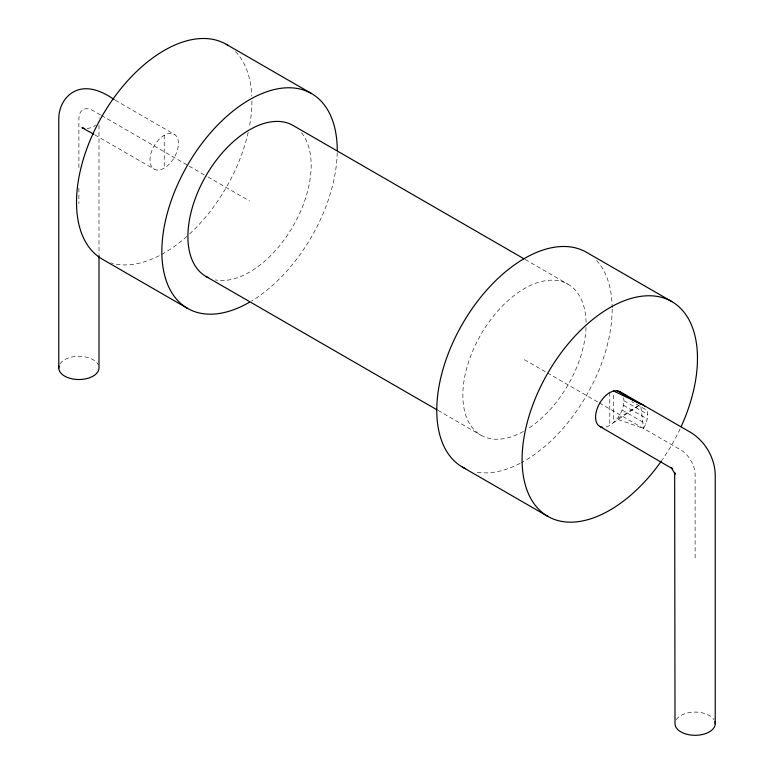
<?xml version="1.0" encoding="UTF-8"?>
<svg xmlns="http://www.w3.org/2000/svg" width="774" height="774" viewBox="0 0 774 774"><rect width="100%" height="100%" fill="white"/><g stroke="black" fill="none" stroke-linecap="round" stroke-linejoin="round"><path stroke-width="0.58" stroke-dasharray="3.87 2.9" d="M606.11 426.948A20.114 11.61 -60 0 0 609.786 425.381C618.678 419.537 625.082 408.575 623.651 397.778M638.627 405.547L616.897 419.073L643.542 428.448C646.503 423.01 648.564 416.683 647.228 410.462L631.768 401.542M99.053 118.277L99.159 117.725M87.133 128.687L93.141 127.1L95.657 125.059M638.666 405.634L613.472 422.701L613.472 393.327M525.178 259.483L568.039 284.232M115.258 100.223L174.266 134.289A20.114 11.61 -60 0 1 167.89 165.442A20.114 11.61 -60 0 1 150.475 155.39A20.114 11.61 -60 0 1 174.266 134.289M624.008 400.748L647.712 414.438M623.525 405.276L647.228 418.966M622.102 410.065L645.806 423.746M100.427 114.881L93.112 110.663A20.114 11.61 60 0 0 78.89 118.867L78.89 170.251M101.471 115.49L188.14 165.53M189.185 166.129L206.871 176.337M207.916 176.936L249.538 200.969M524.462 359.697L546.318 372.313M547.353 372.913L598.341 402.354M599.386 402.954L680.888 450.013A20.114 11.61 60 0 1 695.11 474.646L695.11 559.486M94.834 134.879L154.152 169.129M438.036 410.423L480.896 435.172M640.882 406.621L643.542 428.448M609.786 392.544L609.786 425.381M164.214 135.286L164.214 168.132M98.995 125.282L98.995 254.443M78.89 188.179L78.89 203.707M59.985 363.944A20.114 11.61 0 0 1 79.761 356.311A20.114 11.61 0 0 1 98.317 364.912M337.203 152.546A124.014 71.605 -60 0 1 251.434 301.115M301.512 132.741A87.143 50.32 -60 0 1 292.63 226.946A87.143 50.32 -60 0 1 215.317 279.907M235.499 51.577A124.014 71.605 -60 0 1 251.792 96.121M251.908 101.075A124.014 71.605 -60 0 1 249.16 127.816M248.202 132.344A124.014 71.605 -60 0 1 189.437 234.125M186.911 236.418A124.014 71.605 -60 0 1 110.827 262.87M523.398 431.457A87.143 50.32 -60 0 1 462.842 394.866A87.143 50.32 -60 0 1 524.114 288.75A87.143 50.32 -60 0 1 586.082 322.893M586.024 327.431A87.143 50.32 -60 0 1 527.297 429.144M676.215 719.723A20.114 11.61 0 0 1 695.11 712.08A20.114 11.61 0 0 1 714.015 719.723M596.59 260.451A124.014 71.605 -60 0 1 612.157 307.829M612.157 309.068A124.014 71.605 -60 0 1 521.212 462.775M520.118 463.345A124.014 71.605 -60 0 1 474.578 471.782M680.133 428.806A124.014 71.605 -60 0 1 662.147 459.959"/><path stroke-width="1.16" d="M715.224 723.69L715.224 474.259C714.566 457.666 705.317 441.654 691.279 432.782L619.848 391.547L616.897 390.638L613.472 390.976L609.786 392.544A20.114 11.61 -60 0 0 596.057 412.639A20.114 11.61 -60 0 0 602.675 427.287M613.472 390.976L643.542 405.228L645.052 406.631M84.627 128.513L81.976 127.642L93.789 134.27M226.221 44.302L311.545 93.567M671.803 301.56L586.479 252.295A124.014 71.605 -60 0 0 460.965 326.531A124.014 71.605 -60 0 0 465.551 468.725M524.133 258.884L293.104 125.494A87.143 50.32 -60 0 0 205.023 177.459A87.143 50.32 -60 0 0 207.887 277.46M114.223 99.623C102.632 91.39 86.611 84.192 72.979 92.212C63.816 97.611 58.882 108.07 58.776 118.49L58.776 367.911M616.897 390.638L640.601 404.318M599.734 426.377L672.422 468.734L671.29 467.544L675.131 474.191L674.667 472.614L675.005 723.69A20.114 11.61 0 0 0 696.871 735.252A20.114 11.61 0 0 0 714.915 721.668M205.961 276.444L436.991 409.823M187.521 308.371L102.197 259.116A124.014 71.605 -60 0 1 103.213 114.165A124.014 71.605 -60 0 1 228.204 45.521M462.455 467.099L547.779 516.364M619.848 391.547L621.348 392.94M98.995 255.652L98.995 367.911A20.114 11.61 0 0 1 77.129 379.483A20.114 11.61 0 0 1 59.085 365.899M249.538 302.228A124.014 71.605 -60 0 1 161.843 251.598A124.014 71.605 -60 0 1 249.538 99.711A124.014 71.605 -60 0 1 337.232 150.34M661.46 460.946A124.014 71.605 -60 0 1 524.085 479.88A124.014 71.605 -60 0 1 627.521 299.557A124.014 71.605 -60 0 1 681.139 426.629"/></g></svg>
